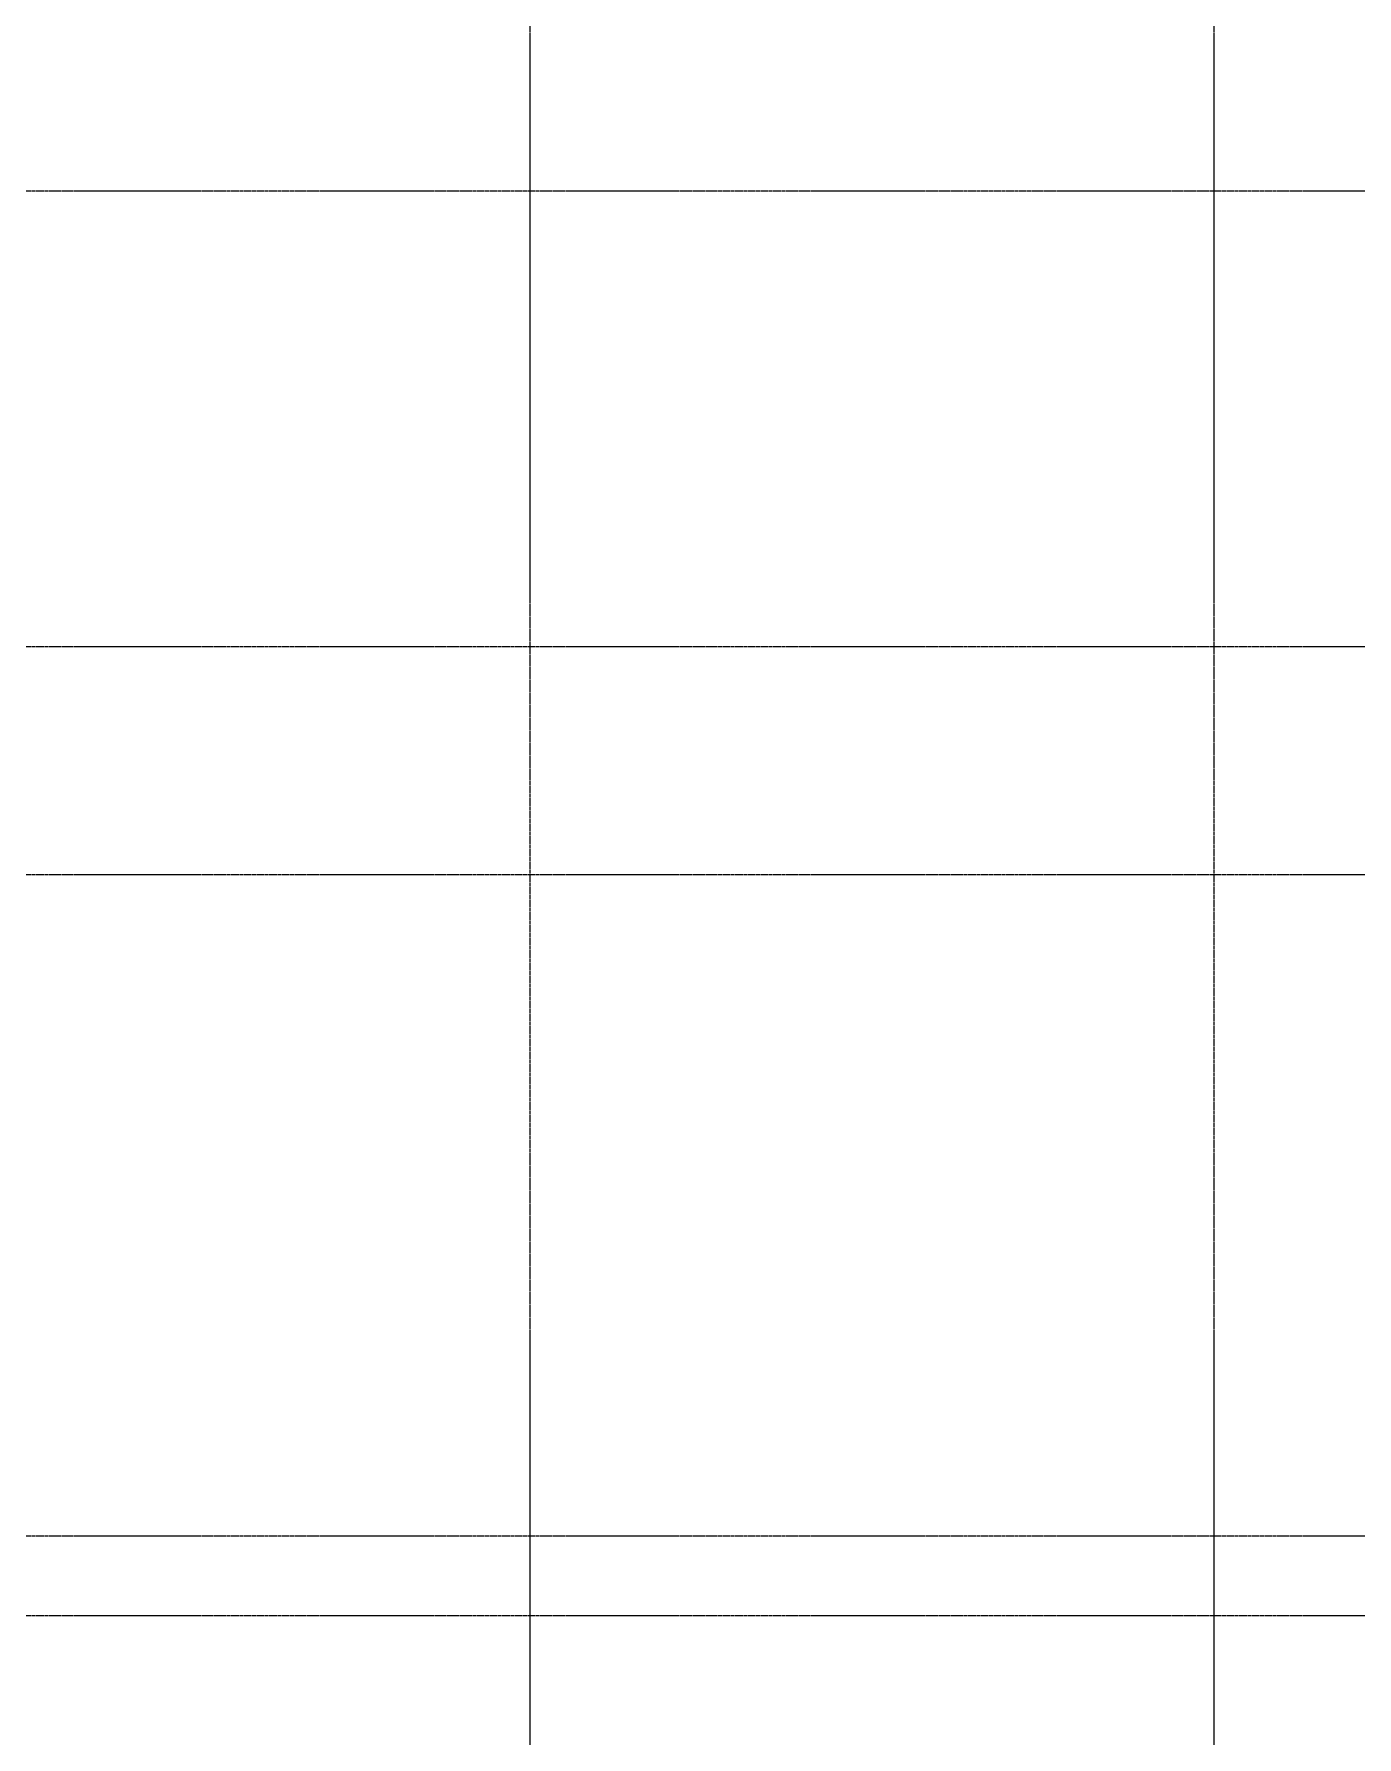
# Model space of a CAD drawing. Header units: millimetres. Extents: x -4730 to 98194, y -4296 to 93388.
# Drawn here: x 17148 to 28757, y 15437 to 30378 of the extents above; entities that cross this region are included whole.
import ezdxf

# ---------------------------------------------------------------- set-up
doc = ezdxf.new("R2010")
doc.units = ezdxf.units.MM
doc.linetypes.add('Линия сетки', pattern=[22.225, 12.7, -3.175, 3.175, -3.175])
doc.layers.add('Оси', color=7, linetype='Continuous', lineweight=9)

msp = doc.modelspace()

# ---------------------------------------------------------------- linework, layer by layer
at = {"layer": 'Оси', "linetype": 'Линия сетки'}
for p, q in [((21500, 93388.3703), (21500, -3096.3487)), ((27500, 93388.3703), (27500, -3096.3487)), ((98194.2682, 29000), (-3530.0173, 29000)), ((98194.2682, 25000), (-3530.0173, 25000)), ((98194.2682, 23000), (-3530.0173, 23000)), ((98194.2682, 17200), (-3530.0173, 17200)), ((98194.2682, 16500), (-3530.0173, 16500))]:
    msp.add_line(p, q, dxfattribs=at)

doc.saveas('drawing.dxf')
